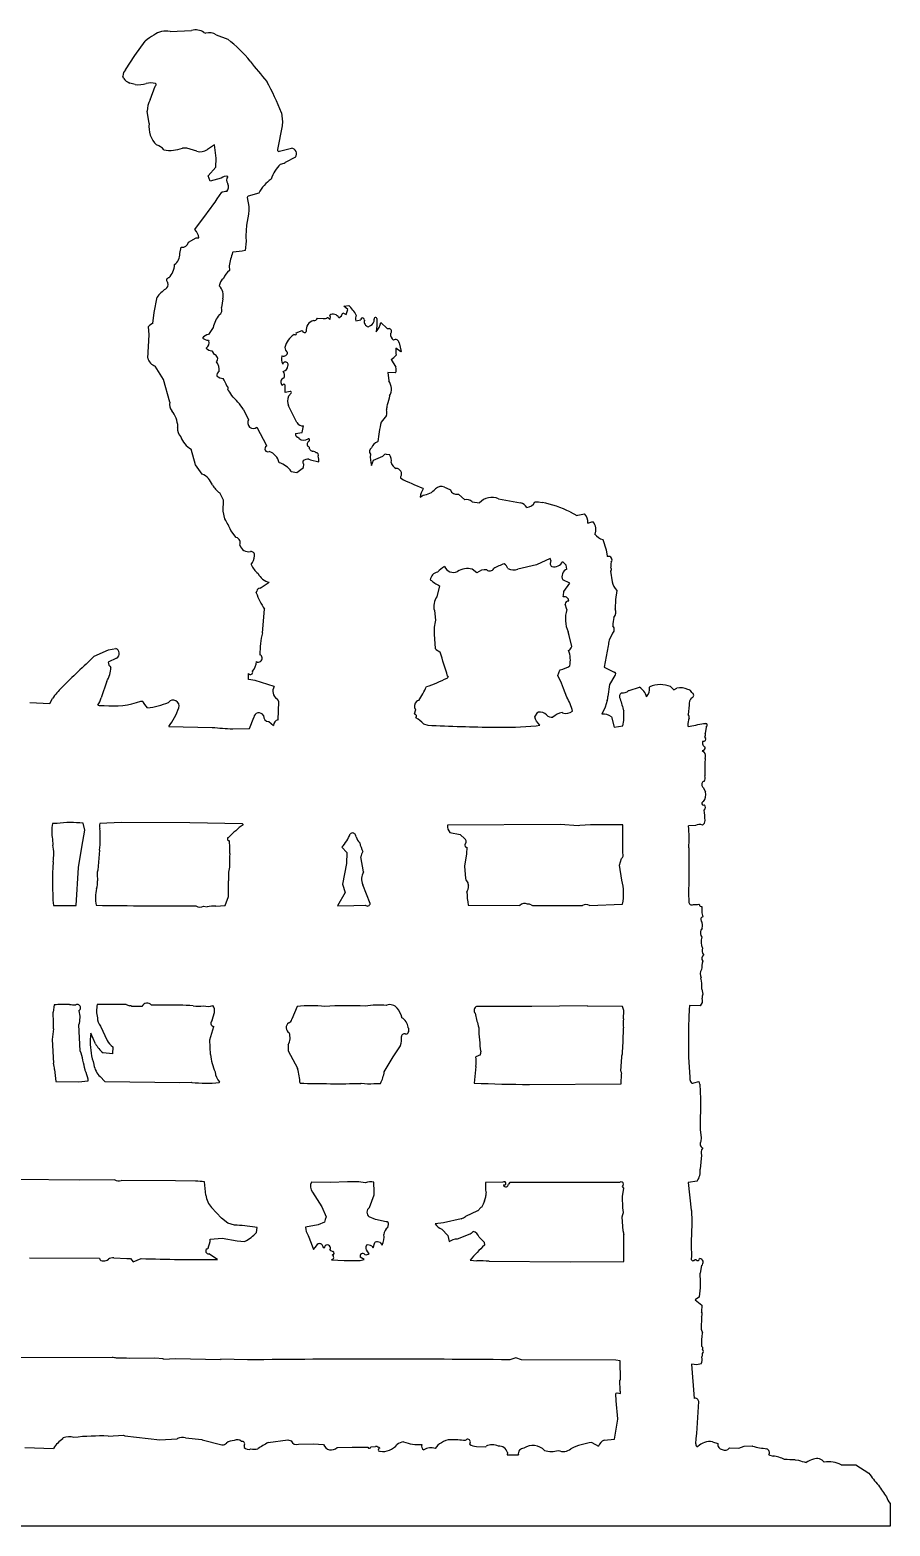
# Model space of a CAD drawing. Extents: x 0 to 36, y 0 to 18.8.
# Drawn here: x 26.27 to 36, y 0 to 16.92 of the extents above; entities that cross this region are included whole.
import ezdxf

# ---------------------------------------------------------------- set-up
doc = ezdxf.new("R2010")
doc.units = 0
doc.layers.get('0').update_dxf_attribs({"linetype": 'CONTINUOUS'})

msp = doc.modelspace()

# ---------------------------------------------------------------- linework, layer by layer
at = {"color": 0}
for p, q in [((27.452644, 16.635214), (27.569086, 16.797341)), ((27.851551, 16.904055), (28.095516, 16.914615)), ((28.234737, 16.895308), (28.256985, 16.885322)), ((28.374771, 16.868782), (28.505897, 16.817474)), ((27.349279, 16.473192), (27.452644, 16.635214)), ((27.323853, 16.377131), (27.316009, 16.401462)), ((27.455399, 16.304163), (27.396361, 16.321045)), ((27.626408, 16.131004), (27.681873, 16.28831)), ((27.615334, 15.865085), (27.592499, 16.004372)), ((29.113564, 15.985327), (29.123035, 15.885163)), ((29.11904, 15.837196), (29.069398, 15.569325)), ((29.123035, 15.885163), (29.119005, 15.841557)), ((29.119005, 15.841557), (29.11904, 15.837196)), ((27.996592, 15.584696), (27.992233, 15.584659)), ((28.000952, 15.584723), (27.996592, 15.584696)), ((28.005306, 15.584759), (28.000952, 15.584723)), ((28.009666, 15.584795), (28.005306, 15.584759)), ((28.014021, 15.584824), (28.009666, 15.584795)), ((28.018381, 15.584853), (28.014021, 15.584824)), ((28.022736, 15.584893), (28.018381, 15.584853)), ((28.0271, 15.584923), (28.022736, 15.584893)), ((28.031452, 15.584955), (28.0271, 15.584923)), ((28.035812, 15.58499), (28.031452, 15.584955)), ((28.040169, 15.585018), (28.035812, 15.58499)), ((28.153732, 15.551016), (28.040169, 15.585018)), ((28.353664, 15.622248), (28.275612, 15.569365)), ((28.372208, 15.47422), (28.353664, 15.622248)), ((29.089033, 15.549984), (29.225526, 15.585243)), ((28.368637, 15.3696), (28.372208, 15.47422)), ((29.269859, 15.485341), (29.155266, 15.422336)), ((28.282211, 15.273079), (28.368637, 15.3696)), ((28.304455, 15.212231), (28.282211, 15.273079)), ((28.430569, 15.248043), (28.304455, 15.212231)), ((28.854576, 15.076924), (28.737183, 15.041173)), ((28.728428, 15.036394), (28.724113, 15.027397)), ((28.724113, 15.027397), (28.74247, 14.9259)), ((28.737183, 15.041173), (28.728428, 15.036394)), ((28.74247, 14.9259), (28.742226, 14.883239)), ((28.134035, 14.664206), (28.229138, 14.797661)), ((28.738693, 14.840719), (28.717855, 14.714187)), ((28.742226, 14.883239), (28.738693, 14.840719)), ((28.061253, 14.521843), (28.148048, 14.570432)), ((28.148048, 14.570432), (28.178552, 14.570666)), ((28.717855, 14.714187), (28.710061, 14.592102)), ((27.961985, 14.394714), (27.978888, 14.464572)), ((28.563274, 14.40796), (28.558953, 14.403572)), ((28.598106, 14.412583), (28.563274, 14.40796)), ((28.632938, 14.417202), (28.598106, 14.412583)), ((28.667763, 14.421825), (28.632938, 14.417202)), ((28.702595, 14.426445), (28.667763, 14.421825)), ((28.714844, 14.535481), (28.702595, 14.426445)), ((28.520847, 14.255116), (28.5256, 14.202854)), ((27.825033, 14.062477), (27.824996, 14.066836)), ((27.670681, 13.725755), (27.70423, 13.900323)), ((28.449594, 13.879793), (28.432888, 13.783791)), ((27.658531, 13.60364), (27.670681, 13.725755)), ((29.806084, 13.724415), (29.845474, 13.702918)), ((29.8186, 13.798594), (29.875185, 13.807735)), ((29.862476, 13.759704), (29.8186, 13.798594)), ((29.845474, 13.702918), (29.862476, 13.759704)), ((27.615938, 13.472578), (27.606503, 13.568382)), ((28.338726, 13.556473), (28.287025, 13.477636)), ((29.51894, 13.661242), (29.584335, 13.657372)), ((29.631836, 13.669816), (29.638838, 13.6706)), ((29.638838, 13.6706), (29.658483, 13.649219)), ((29.954939, 13.634024), (30.011524, 13.643163)), ((30.047939, 13.648725), (30.050812, 13.634741)), ((30.094912, 13.565351), (30.118862, 13.578004)), ((30.188171, 13.542866), (30.182491, 13.509354)), ((30.19063, 13.576756), (30.188171, 13.542866)), ((30.191597, 13.659082), (30.19063, 13.576756)), ((30.238352, 13.614369), (30.308598, 13.545167)), ((30.308598, 13.545167), (30.330391, 13.545337)), ((27.600479, 13.210983), (27.615938, 13.472578)), ((28.287514, 13.41227), (28.291907, 13.407947)), ((29.254501, 13.476211), (29.258853, 13.476244)), ((29.280483, 13.498199), (29.345654, 13.524839)), ((29.345654, 13.524839), (29.350044, 13.520517)), ((30.444906, 13.384955), (30.467449, 13.284888)), ((28.262026, 13.324921), (28.262062, 13.320562)), ((28.323263, 13.294879), (28.349739, 13.251495)), ((29.11689, 13.231127), (29.121215, 13.235523)), ((30.463125, 13.280499), (30.406144, 13.32365)), ((30.467449, 13.284888), (30.463125, 13.280499)), ((27.77663, 12.968266), (27.683962, 13.120099)), ((30.316704, 13.048425), (30.326138, 12.95262)), ((30.403893, 13.044724), (30.316704, 13.048425)), ((30.354807, 13.196882), (30.407757, 13.11012)), ((27.848288, 12.711687), (27.77663, 12.968266)), ((29.154842, 12.821769), (29.154254, 12.900211)), ((29.209881, 12.83462), (29.154842, 12.821769)), ((29.191055, 12.779348), (29.222259, 12.812666)), ((28.681267, 12.630812), (28.738801, 12.513574)), ((29.288136, 12.482858), (29.190853, 12.669512)), ((30.302954, 12.560232), (30.242503, 12.485691)), ((27.937609, 12.424744), (27.940834, 12.434323)), ((28.835297, 12.431505), (28.941452, 12.223125)), ((29.271656, 12.356349), (29.345638, 12.36998)), ((29.345638, 12.36998), (29.362511, 12.444195)), ((28.941452, 12.223125), (28.94149, 12.218765)), ((28.94149, 12.218765), (28.941519, 12.214413)), ((29.311024, 12.300425), (29.293739, 12.317296)), ((29.425323, 12.204979), (29.41333, 12.211313)), ((30.204924, 12.267509), (30.200599, 12.26312)), ((28.141247, 12.003555), (28.091966, 12.181855)), ((29.423441, 12.068308), (29.43948, 12.061275)), ((29.43948, 12.061275), (29.535548, 12.035851)), ((30.129875, 11.998053), (30.154209, 12.057944)), ((30.154209, 12.057944), (30.258465, 12.10231)), ((30.258465, 12.10231), (30.284, 12.125401)), ((30.284, 12.125401), (30.290947, 12.12738)), ((30.290947, 12.12738), (30.29752, 12.124393)), ((30.29752, 12.124393), (30.336773, 12.120334)), ((28.216114, 11.899529), (28.141247, 12.003555)), ((29.222584, 11.928903), (29.288046, 11.916321)), ((29.288046, 11.916321), (29.3617, 11.973533)), ((29.3617, 11.973533), (29.365761, 12.01278)), ((28.458023, 11.605013), (28.413826, 11.687476)), ((30.712111, 11.738963), (30.715336, 11.732512)), ((30.958391, 11.750234), (31.019594, 11.72455)), ((31.019594, 11.72455), (31.023984, 11.720222)), ((28.454618, 11.478605), (28.458023, 11.605013)), ((30.680321, 11.639189), (30.715015, 11.661243)), ((31.1115, 11.672944), (31.115856, 11.672977)), ((31.115856, 11.672977), (31.186077, 11.608139)), ((31.269032, 11.586974), (31.351931, 11.574528)), ((31.569489, 11.619745), (31.818234, 11.573685)), ((31.979408, 11.583614), (32.0205, 11.58354)), ((32.0205, 11.58354), (32.061386, 11.579319)), ((28.47271, 11.391579), (28.454618, 11.478605)), ((32.380508, 11.470709), (32.455574, 11.430319)), ((32.455574, 11.430319), (32.464691, 11.432939)), ((32.464691, 11.432939), (32.542595, 11.448408)), ((32.578251, 11.344082), (32.626083, 11.357517)), ((32.626083, 11.357517), (32.63916, 11.357613)), ((28.600655, 11.183362), (28.539058, 11.261339)), ((32.749615, 11.157982), (32.785362, 11.040584)), ((32.785362, 11.040584), (32.798958, 10.97096)), ((31.997833, 10.873406), (31.789026, 10.823895)), ((32.154182, 10.944313), (31.997833, 10.873406)), ((32.163129, 10.913871), (32.154182, 10.944313)), ((32.333443, 10.867222), (32.293892, 10.910501)), ((32.342487, 10.823709), (32.333443, 10.867222)), ((32.798958, 10.97096), (32.803349, 10.966638)), ((28.870808, 10.610156), (28.974903, 10.676306)), ((31.323044, 10.781165), (31.270426, 10.824342)), ((32.374168, 10.667063), (32.295471, 10.701329)), ((32.309525, 10.570698), (32.374168, 10.667063)), ((32.84256, 10.813341), (32.834667, 10.801395)), ((32.834667, 10.801395), (32.853455, 10.679387)), ((28.827627, 10.557531), (28.832765, 10.575555)), ((30.901433, 10.634168), (30.871849, 10.511925)), ((32.305629, 10.509662), (32.301239, 10.513983)), ((32.906464, 10.583918), (32.89418, 10.479228)), ((28.896408, 10.104818), (28.920551, 10.370844)), ((30.842532, 10.354818), (30.856422, 10.245975)), ((32.341575, 10.366114), (32.323685, 10.426993)), ((32.89418, 10.479228), (32.890609, 10.374612)), ((30.840174, 10.088965), (30.850105, 9.927796)), ((32.369926, 10.074349), (32.356552, 10.113472)), ((32.397022, 9.948168), (32.369926, 10.074349)), ((32.853531, 10.091064), (32.819191, 10.02108)), ((26.994003, 9.837724), (27.154678, 9.913019)), ((27.246914, 9.81784), (27.15137, 9.773538)), ((27.154678, 9.913019), (27.237377, 9.926713)), ((32.81097, 9.955648), (32.764839, 9.715618)), ((32.238251, 9.620131), (32.263931, 9.681337)), ((32.263931, 9.681337), (32.268257, 9.685725)), ((32.764839, 9.715618), (32.87857, 9.659818)), ((27.135584, 9.555522), (27.071625, 9.367646)), ((28.739147, 9.576328), (28.738656, 9.641691)), ((28.813328, 9.56381), (28.739147, 9.576328)), ((29.031742, 9.495731), (28.813328, 9.56381)), ((31.000732, 9.602087), (30.986969, 9.591777)), ((30.992889, 9.614944), (31.000732, 9.602087)), ((32.282486, 9.533304), (32.238251, 9.620131)), ((32.304733, 9.472462), (32.282486, 9.533304)), ((32.822968, 9.519943), (32.806556, 9.384723)), ((32.883221, 9.620634), (32.822968, 9.519943)), ((33.045738, 9.4519), (33.163132, 9.487648)), ((33.276428, 9.4885), (33.280758, 9.492892)), ((33.516071, 9.494664), (33.551201, 9.460064)), ((33.551201, 9.460064), (33.586437, 9.478416)), ((26.265812, 9.313641), (26.492516, 9.302271)), ((26.492516, 9.302271), (26.521985, 9.361004)), ((27.520767, 9.331814), (27.525124, 9.331844)), ((27.525124, 9.331844), (27.529484, 9.33188)), ((27.529484, 9.33188), (27.533848, 9.331915)), ((29.074219, 9.340831), (29.062542, 9.357328)), ((29.073778, 9.121262), (29.080986, 9.321785)), ((29.080986, 9.321785), (29.074219, 9.340831)), ((32.340314, 9.376852), (32.304733, 9.472462)), ((32.798203, 9.336727), (32.776974, 9.262484)), ((33.041382, 9.451864), (33.045738, 9.4519)), ((28.752037, 9.022961), (28.799052, 9.145341)), ((30.628723, 9.233219), (30.616012, 9.185183)), ((31.980303, 9.151888), (32.014771, 9.204442)), ((31.988586, 9.127496), (31.980303, 9.151888)), ((32.014771, 9.204442), (32.019127, 9.204473)), ((32.289337, 9.202154), (32.293728, 9.19783)), ((32.776974, 9.262484), (32.738343, 9.183747)), ((32.847519, 9.154062), (32.878906, 9.036636)), ((33.726814, 9.287069), (33.714565, 9.178031)), ((27.83672, 9.042211), (28.32924, 9.032852)), ((28.560329, 9.017159), (28.752037, 9.022961)), ((28.969362, 9.098686), (29.02198, 9.055506)), ((30.718686, 9.072821), (30.767311, 9.059093)), ((32.000347, 9.104586), (31.988586, 9.127496)), ((31.993424, 9.052719), (32.03764, 9.060802)), ((32.03764, 9.060802), (32.000347, 9.104586)), ((32.878906, 9.036636), (32.974678, 9.050435)), ((33.710258, 9.056673), (33.709457, 9.05035)), ((33.709457, 9.05035), (33.71357, 9.045477)), ((33.889629, 9.079116), (33.916343, 9.079764)), ((33.920494, 9.031414), (33.907882, 8.970306)), ((33.920395, 9.044486), (33.920494, 9.031414)), ((33.899498, 8.926664), (33.911845, 8.913753)), ((33.874496, 8.773948), (33.897354, 8.752986)), ((33.905693, 8.682665), (33.901733, 8.630339)), ((33.901733, 8.630339), (33.902813, 8.486536)), ((33.894592, 8.421104), (33.885876, 8.421039)), ((33.886364, 8.355678), (33.912907, 8.303582)), ((27.300156, 7.957396), (27.05619, 7.946843)), ((28.07589, 7.954528), (27.300156, 7.957396)), ((28.673023, 7.941596), (28.07589, 7.954528)), ((26.572453, 7.947557), (26.520164, 7.947163)), ((26.853382, 7.679476), (26.886799, 7.871482)), ((26.886799, 7.871482), (26.868778, 7.94979)), ((28.677423, 7.937273), (28.673023, 7.941596)), ((28.677455, 7.932915), (28.677423, 7.937273)), ((29.959732, 7.79441), (29.95178, 7.817327)), ((32.268391, 7.933831), (30.991551, 7.928565)), ((31.018322, 7.845968), (31.136177, 7.820708)), ((31.136177, 7.820708), (31.188831, 7.773166)), ((32.468941, 7.922271), (32.268391, 7.933831)), ((32.489773, 7.925609), (32.468941, 7.922271)), ((32.976799, 7.612326), (32.975304, 7.931327)), ((33.798111, 7.923573), (33.719704, 7.918625)), ((26.521506, 7.768493), (26.526356, 7.703161)), ((26.815903, 7.448224), (26.853382, 7.679476)), ((27.054097, 7.64613), (27.034019, 7.419365)), ((28.527449, 7.673558), (28.524967, 7.750789)), ((28.527416, 7.60708), (28.527449, 7.673558)), ((29.79499, 7.679861), (29.852102, 7.619278)), ((29.852102, 7.619278), (29.848698, 7.492874)), ((31.211346, 7.677464), (31.207542, 7.603349)), ((33.721573, 7.670236), (33.724332, 7.304191)), ((26.78862, 7.020942), (26.815903, 7.448224)), ((29.848698, 7.492874), (29.802504, 7.261556)), ((30.041159, 7.398448), (30.009373, 7.56817)), ((31.207542, 7.603349), (31.182446, 7.463704)), ((31.182446, 7.463704), (31.196575, 7.324355)), ((32.938599, 7.476939), (32.959827, 7.55119)), ((32.966026, 7.307189), (32.938599, 7.476939)), ((27.03038, 7.323467), (27.030415, 7.319102)), ((27.030415, 7.319102), (27.030449, 7.314744)), ((27.030449, 7.314744), (27.030481, 7.31039)), ((27.030481, 7.31039), (27.030514, 7.30603)), ((27.030514, 7.30603), (27.030548, 7.301678)), ((27.030548, 7.301678), (27.030579, 7.297318)), ((28.513603, 7.121103), (28.512262, 7.299767)), ((28.475143, 7.020577), (28.513603, 7.121103)), ((29.833733, 7.165913), (29.747692, 7.017097)), ((29.802504, 7.261556), (29.833733, 7.165913)), ((30.07573, 7.148128), (30.033527, 7.254579)), ((30.117934, 7.041678), (30.07573, 7.148128)), ((26.531513, 7.019001), (26.78862, 7.020942)), ((28.231184, 7.010025), (28.270428, 7.005965)), ((28.370628, 7.011078), (28.475143, 7.020577)), ((29.747692, 7.017097), (29.930714, 7.018473)), ((29.930714, 7.018473), (30.061413, 7.023819)), ((31.224981, 7.023873), (31.808979, 7.019556)), ((31.937862, 7.026228), (31.952789, 7.020643)), ((31.952789, 7.020643), (32.519318, 7.020558)), ((32.597759, 7.021146), (32.972454, 7.032687)), ((33.833923, 7.032577), (33.842063, 7.027335)), ((33.870369, 7.008947), (33.870926, 6.934869)), ((33.870926, 6.934869), (33.879978, 6.891355)), ((33.863655, 6.743063), (33.859302, 6.743029)), ((33.874374, 6.764574), (33.863655, 6.743063)), ((33.88755, 6.464337), (33.887585, 6.459974)), ((33.863377, 6.202678), (33.859051, 6.198284)), ((33.868713, 6.07198), (33.882217, 6.015426)), ((26.539988, 5.894718), (26.527538, 5.811822)), ((26.823768, 5.82713), (26.81937, 5.831456)), ((27.354876, 5.900857), (27.028049, 5.898398)), ((27.53374, 5.876062), (27.420439, 5.875209)), ((27.956337, 5.89232), (27.64253, 5.892948)), ((28.328057, 5.720803), (28.353544, 5.808154)), ((29.289994, 5.876226), (29.23007, 5.731958)), ((30.305265, 5.892594), (30.300949, 5.8882)), ((30.476299, 5.750069), (30.476269, 5.754428)), ((31.943958, 5.878799), (31.320778, 5.878455)), ((32.571468, 5.883522), (31.943958, 5.878799)), ((32.575859, 5.879198), (32.571468, 5.883522)), ((32.972443, 5.877832), (32.575859, 5.879198)), ((32.985878, 5.829995), (32.972443, 5.877832)), ((32.982208, 5.738449), (32.985878, 5.829995)), ((33.852695, 5.884465), (33.730648, 5.887901)), ((26.53331, 5.624475), (26.5168, 5.50233)), ((26.835895, 5.373994), (26.820585, 5.67022)), ((27.064747, 5.654628), (27.140049, 5.493955)), ((28.303581, 5.498363), (28.346012, 5.651209)), ((30.546879, 5.637295), (30.54685, 5.641652)), ((31.338078, 5.659702), (31.344406, 5.634589)), ((32.979794, 5.481313), (32.982998, 5.633866)), ((26.5168, 5.50233), (26.531874, 5.236607)), ((26.956402, 5.575368), (26.946836, 5.503597)), ((26.946836, 5.503597), (26.948404, 5.479432)), ((27.007616, 5.454145), (26.956402, 5.575368)), ((27.205975, 5.420365), (27.202209, 5.341892)), ((28.309187, 5.332802), (28.303581, 5.498363)), ((29.188656, 5.444021), (29.18869, 5.439665)), ((29.18869, 5.439665), (29.188723, 5.435307)), ((29.188723, 5.435307), (29.188755, 5.43095)), ((29.188755, 5.43095), (29.188791, 5.426594)), ((29.188791, 5.426594), (29.18882, 5.422235)), ((29.18882, 5.422235), (29.188854, 5.417876)), ((29.188854, 5.417876), (29.188885, 5.41352)), ((30.375034, 5.309151), (30.461271, 5.431825)), ((30.461271, 5.431825), (30.461237, 5.436184)), ((32.972023, 5.354873), (32.979794, 5.481313)), ((33.718887, 5.420424), (33.717621, 5.303841)), ((27.202209, 5.341892), (27.093161, 5.354146)), ((29.188885, 5.41352), (29.188919, 5.409161)), ((29.188919, 5.409161), (29.188951, 5.404805)), ((29.188951, 5.404805), (29.188986, 5.400446)), ((29.188986, 5.400446), (29.18902, 5.39609)), ((29.18902, 5.39609), (29.189053, 5.391731)), ((29.189053, 5.391731), (29.189083, 5.387373)), ((29.189083, 5.387373), (29.189117, 5.383013)), ((29.189117, 5.383013), (29.189152, 5.378657)), ((29.189152, 5.378657), (29.189182, 5.374299)), ((29.189182, 5.374299), (29.295246, 5.17899)), ((30.276085, 5.13845), (30.375034, 5.309151)), ((31.364136, 5.329681), (31.312008, 5.307501)), ((32.951813, 5.145541), (32.963673, 5.306873)), ((33.717621, 5.303841), (33.732403, 5.077341)), ((26.545503, 5.162625), (26.559593, 5.027635)), ((26.889865, 5.152147), (26.889797, 5.160861)), ((26.989563, 5.222625), (26.989594, 5.218266)), ((27.060339, 5.083703), (27.113052, 5.027448)), ((29.295246, 5.17899), (29.295277, 5.174636)), ((31.312832, 5.198555), (31.293524, 5.009718)), ((32.957256, 5.00177), (32.960762, 5.115102)), ((26.559593, 5.027635), (26.81673, 5.025217)), ((26.81673, 5.025217), (26.92561, 5.034752)), ((26.92561, 5.034752), (26.924387, 5.054986)), ((27.113052, 5.027448), (27.96294, 5.016422)), ((27.96294, 5.016422), (28.093636, 5.021766)), ((28.093636, 5.021766), (28.09803, 5.017439)), ((28.40746, 5.015415), (28.411783, 5.019804)), ((28.411783, 5.019804), (28.411749, 5.024164)), ((30.011254, 5.005714), (30.015581, 5.010101)), ((30.159417, 5.006829), (30.233498, 5.007388)), ((31.920125, 4.993952), (32.957256, 5.00177)), ((33.780827, 5.012333), (33.837349, 5.030195)), ((33.846294, 4.999752), (33.856255, 4.834227)), ((33.856255, 4.834227), (33.850201, 4.481185)), ((33.850201, 4.481185), (33.86393, 4.394133)), ((33.86393, 4.394133), (33.859901, 4.350523)), ((33.877892, 4.276576), (33.877926, 4.272218)), ((33.86544, 4.19368), (33.849194, 4.03667)), ((26.825106, 3.914001), (26.132133, 3.921851)), ((27.226017, 3.917024), (26.825106, 3.914001)), ((27.914663, 3.904783), (27.300161, 3.908865)), ((28.141297, 3.902132), (27.914663, 3.904783)), ((28.255817, 3.74175), (28.241592, 3.894173)), ((29.858396, 3.893285), (29.666687, 3.887483)), ((33.81535, 3.901319), (33.715221, 3.887493)), ((29.666687, 3.887483), (29.453133, 3.89023)), ((29.4627, 3.776995), (29.568529, 3.61219)), ((30.108986, 3.603189), (30.160191, 3.747386)), ((30.159927, 3.782249), (30.159111, 3.891193)), ((30.159962, 3.777892), (30.159927, 3.782249)), ((30.159994, 3.773534), (30.159962, 3.777892)), ((30.160028, 3.769178), (30.159994, 3.773534)), ((30.160061, 3.764819), (30.160028, 3.769178)), ((30.160095, 3.760463), (30.160061, 3.764819)), ((30.160126, 3.756104), (30.160095, 3.760463)), ((30.160156, 3.751745), (30.160126, 3.756104)), ((30.160191, 3.747386), (30.160156, 3.751745)), ((31.619037, 3.889122), (31.422939, 3.887645)), ((31.623657, 3.854294), (31.627985, 3.858682)), ((31.697508, 3.885356), (31.680216, 3.867794)), ((32.93952, 3.885999), (31.697508, 3.885356)), ((32.987946, 3.820996), (32.970352, 3.842655)), ((32.971203, 3.729353), (32.987946, 3.820996)), ((32.976547, 3.598656), (32.971203, 3.729353)), ((33.715221, 3.887493), (33.748089, 3.573967)), ((28.432095, 3.481602), (28.322227, 3.602797)), ((29.568529, 3.61219), (29.617317, 3.499252)), ((31.330296, 3.564553), (31.194872, 3.502429)), ((31.33386, 3.564486), (31.330296, 3.564553)), ((31.368423, 3.603967), (31.33386, 3.564486)), ((31.377142, 3.604034), (31.368423, 3.603967)), ((31.395247, 3.640295), (31.377142, 3.604034)), ((31.409883, 3.67809), (31.395247, 3.640295)), ((33.748089, 3.573967), (33.75248, 3.56964)), ((33.75248, 3.56964), (33.75779, 3.443302)), ((28.506599, 3.425512), (28.432095, 3.481602)), ((28.580845, 3.404282), (28.506599, 3.425512)), ((29.526495, 3.40705), (29.382893, 3.37982)), ((29.600346, 3.438115), (29.526495, 3.40705)), ((29.608832, 3.468684), (29.600346, 3.438115)), ((29.617317, 3.499252), (29.608832, 3.468684)), ((30.175365, 3.468593), (30.105415, 3.498574)), ((30.296968, 3.440247), (30.175365, 3.468593)), ((30.315502, 3.378133), (30.322021, 3.411461)), ((30.94701, 3.430833), (30.85124, 3.417036)), ((31.147137, 3.475919), (30.94701, 3.430833)), ((32.978516, 3.337195), (32.96859, 3.498362)), ((28.307494, 3.245334), (28.44252, 3.25507)), ((28.44252, 3.25507), (28.612694, 3.225844)), ((28.612694, 3.225844), (28.695557, 3.217753)), ((28.695557, 3.217753), (28.699883, 3.222147)), ((28.838179, 3.375715), (28.811996, 3.379877)), ((28.829891, 3.319), (28.838179, 3.375715)), ((29.414082, 3.288537), (29.449604, 3.201647)), ((30.925775, 3.356585), (30.996025, 3.287388)), ((30.996025, 3.287388), (31.009626, 3.21776)), ((31.009626, 3.21776), (31.056931, 3.241273)), ((31.056931, 3.241273), (31.080769, 3.247202)), ((31.080769, 3.247202), (31.10527, 3.24899)), ((31.10527, 3.24899), (31.248648, 3.306724)), ((31.349163, 3.268258), (31.406242, 3.212035)), ((32.985474, 2.99297), (32.98753, 3.298038)), ((28.269886, 3.135957), (28.282104, 3.144911)), ((28.387673, 3.014969), (28.291311, 3.079613)), ((29.449604, 3.201647), (29.476307, 3.127765)), ((29.476307, 3.127765), (29.510406, 3.16992)), ((29.510406, 3.16992), (29.5247, 3.19136)), ((29.601911, 3.152447), (29.607214, 3.169437)), ((29.659402, 3.120428), (29.685499, 3.110961)), ((29.685499, 3.110961), (29.69529, 3.106734)), ((30.10418, 3.084557), (30.082485, 3.107648)), ((30.136104, 3.167905), (30.151651, 3.145928)), ((30.151651, 3.145928), (30.168623, 3.207066)), ((30.168623, 3.207066), (30.172949, 3.211457)), ((30.227806, 3.206149), (30.25165, 3.177185)), ((31.406242, 3.212035), (31.410862, 3.177207)), ((26.260855, 3.033803), (27.05402, 3.031062)), ((27.215252, 3.032277), (27.36348, 3.024679)), ((27.36348, 3.024679), (27.4027, 3.024975)), ((27.4027, 3.024975), (27.433468, 2.990342)), ((27.433468, 2.990342), (27.524717, 3.025896)), ((29.677649, 3.011617), (29.821518, 3.003985)), ((29.821518, 3.003985), (30.004539, 3.005366)), ((30.04805, 3.01441), (30.00428, 3.040226)), ((30.004539, 3.005366), (30.04805, 3.01441)), ((31.246553, 3.00601), (31.321712, 3.001603)), ((31.464535, 2.994576), (32.379749, 2.988404)), ((32.379749, 2.988404), (32.985474, 2.99297)), ((33.866119, 2.947313), (33.849346, 2.860023)), ((33.842636, 2.594142), (33.794964, 2.558918)), ((33.794964, 2.558918), (33.869499, 2.498466)), ((33.866096, 2.37206), (33.862823, 2.228224)), ((33.869499, 2.498466), (33.865703, 2.424352)), ((33.862823, 2.228224), (33.876221, 2.184743)), ((33.876221, 2.184743), (33.871899, 2.180357)), ((27.197582, 1.907795), (25.912025, 1.902464)), ((27.681385, 1.898367), (27.398134, 1.896235)), ((27.772961, 1.89034), (27.681385, 1.898367)), ((27.777355, 1.886017), (27.772961, 1.89034)), ((27.912409, 1.891393), (27.777355, 1.886017)), ((28.422356, 1.882164), (27.912409, 1.891393)), ((28.426682, 1.886555), (28.422356, 1.882164)), ((28.727435, 1.880105), (28.426682, 1.886555)), ((31.764742, 1.902998), (31.695187, 1.880683)), ((31.830273, 1.881703), (31.764742, 1.902998)), ((32.898006, 1.876673), (31.830273, 1.881703)), ((32.946014, 1.86832), (32.898006, 1.876673)), ((32.94762, 1.654793), (32.946014, 1.86832)), ((33.75251, 1.830819), (33.781581, 1.443182)), ((33.813587, 1.822565), (33.75251, 1.830819)), ((33.861423, 1.835998), (33.813587, 1.822565)), ((32.943295, 1.650402), (32.94762, 1.654793)), ((32.944214, 1.528389), (32.943295, 1.650402)), ((32.949951, 1.517123), (32.944214, 1.528389)), ((32.896511, 1.497522), (32.900837, 1.501913)), ((32.901497, 1.414758), (32.896511, 1.497522)), ((32.900837, 1.501913), (32.910103, 1.505648)), ((32.920433, 1.214435), (32.901497, 1.414758)), ((32.910103, 1.505648), (32.949333, 1.499439)), ((32.949333, 1.499439), (32.949951, 1.517123)), ((32.882954, 0.983184), (32.920467, 1.210078)), ((32.920467, 1.210078), (32.920433, 1.214435)), ((27.151989, 1.01843), (27.326231, 1.028459)), ((27.339371, 1.019845), (27.736282, 0.974898)), ((26.207288, 0.889286), (26.534214, 0.878678)), ((26.637943, 0.992766), (26.642273, 0.997158)), ((26.637978, 0.98841), (26.637943, 0.992766)), ((27.736282, 0.974898), (27.932316, 0.985091)), ((27.932316, 0.985091), (27.936638, 0.98948)), ((28.028084, 0.998886), (28.211271, 0.978478)), ((28.211271, 0.978478), (28.215664, 0.974152)), ((28.215664, 0.974152), (28.438334, 0.919176)), ((28.438334, 0.919176), (28.442688, 0.919209)), ((28.691146, 0.912366), (28.691305, 0.89058)), ((28.961088, 0.944907), (29.183104, 0.977085)), ((29.183104, 0.977085), (29.22242, 0.964307)), ((29.305515, 0.925713), (29.47543, 0.931352)), ((29.47543, 0.931352), (29.588797, 0.92349)), ((29.741578, 0.889776), (29.91153, 0.891059)), ((29.91153, 0.891059), (30.090197, 0.892405)), ((30.125025, 0.897026), (30.177286, 0.901779)), ((31.319065, 0.901669), (31.423683, 0.898098)), ((31.423683, 0.898098), (31.428011, 0.902489)), ((32.62611, 0.946386), (32.700523, 0.903365)), ((32.765359, 0.973578), (32.882954, 0.983184)), ((33.990105, 0.952306), (34.051242, 0.935335)), ((34.182369, 0.884027), (34.286987, 0.880456)), ((34.286987, 0.880456), (34.347832, 0.902709)), ((34.347832, 0.902709), (34.439312, 0.907753)), ((34.439312, 0.907753), (34.443703, 0.903426)), ((31.670889, 0.832965), (31.668434, 0.804066)), ((31.668434, 0.804066), (31.794807, 0.805018)), ((34.62748, 0.804582), (34.675514, 0.791872)), ((34.925331, 0.747901), (34.963478, 0.746105)), ((35.447609, 0.6931), (35.613205, 0.694346)), ((35.613205, 0.694346), (35.757732, 0.599561)), ((36, 0.257107), (36, 0.000003)), ((36, 0.000003), (0, 0))]:
    msp.add_line(p, q, dxfattribs=at)
for centre, radius, start, end in [((28.145948, 16.766674), 0.156301, 55.384808, 108.823865), ((28.346968, 15.757792), 1.298369, 121.482864, 126.807053), ((27.802122, 16.688433), 0.221215, 77.088647, 127.02867), ((28.297348, 16.7451), 0.145916, 57.954077, 106.058556), ((27.518362, 15.561422), 1.597777, 39.048937, 51.824797), ((27.427395, 16.393379), 0.111679, 134.384361, 175.849261), ((33.241917, 20.059528), 5.68203, 217.914632, 220.871456), ((27.480967, 16.505337), 0.202785, 219.214659, 245.340716), ((27.486216, 16.608871), 0.306263, 264.224961, 288.18174), ((27.632643, 16.072001), 0.251105, 77.571973, 101.686599), ((27.679579, 16.303547), 0.015409, 278.56338, 62.544922), ((26.130547, 14.793394), 3.212335, 21.780315, 28.809434), ((27.869688, 15.998004), 0.277262, 151.334786, 178.684009), ((27.894705, 15.825811), 0.282118, 171.997794, 226.349953), ((27.637541, 15.439113), 0.192946, 40.983507, 71.121018), ((27.849525, 15.995221), 0.434657, 261.222269, 289.166992), ((28.194864, 15.691763), 0.146634, 253.70949, 303.413293), ((29.084055, 15.564568), 0.01541, 162.020282, 288.846465), ((29.220306, 15.523139), 0.062323, 322.664364, 85.194999), ((29.389711, 15.114018), 0.410702, 134.763581, 162.885294), ((29.093733, 15.525895), 0.120461, 273.221097, 300.717934), ((28.487787, 15.173842), 0.0937, 79.71518, 127.636596), ((28.563671, 15.225083), 0.071948, 145.30469, 215.561078), ((29.22785, 14.883259), 0.420523, 123.263658, 152.578452), ((24.688368, 17.550919), 4.485251, 322.131815, 326.675998), ((28.661844, 13.869553), 1.238038, 97.851283, 100.504127), ((28.444517, 15.147357), 0.070449, 313.180506, 30.620921), ((27.986284, 14.536525), 0.195276, 10.068911, 40.832374), ((28.910543, 14.580521), 0.200816, 176.694076, 192.960892), ((27.819611, 14.384499), 0.14274, 305.216564, 4.103805), ((27.990082, 14.536335), 0.072631, 261.13407, 348.490649), ((29.419868, 14.103467), 0.911722, 160.782011, 170.425344), ((27.685673, 14.273129), 0.216315, 314.644731, 358.610487), ((27.777172, 14.040361), 0.052724, 294.949152, 24.801098), ((27.840069, 14.090918), 0.02841, 94.825119, 237.957513), ((28.520588, 14.019357), 0.111641, 124.991977, 175.73329), ((28.647623, 14.039419), 0.203962, 126.745481, 159.50929), ((28.081142, 13.606604), 0.477842, 126.127948, 142.071517), ((28.297976, 13.917869), 0.156327, 345.902776, 44.614676), ((28.376534, 13.755703), 0.062966, 299.316586, 26.49209), ((29.726616, 13.739767), 0.080937, 296.662875, 349.066025), ((29.545876, 13.475862), 0.46753, 27.959328, 45.22214), ((27.707447, 13.475437), 0.137217, 110.88441, 137.362543), ((28.696299, 13.474908), 0.366757, 141.981224, 167.150275), ((29.498289, 13.530941), 0.106284, 102.349721, 190.198676), ((29.477392, 13.68054), 0.045811, 267.70453, 335.086318), ((29.586681, 13.745295), 0.087954, 268.47155, 300.889799), ((29.696342, 13.632266), 0.07531, 27.840238, 120.500489), ((29.629992, 13.672973), 0.037094, 320.18085, 40.687305), ((30.025179, 13.660182), 0.074953, 152.267701, 200.425778), ((30.029621, 13.646667), 0.018433, 6.410215, 190.957635), ((30.106619, 13.6215), 0.057356, 166.652776, 258.222624), ((30.085775, 13.648189), 0.077593, 295.240031, 1.887514), ((30.177025, 13.656396), 0.014818, 10.44388, 202.419049), ((30.014347, 13.666159), 0.229914, 316.998541, 346.981941), ((30.325668, 13.512763), 0.032915, 313.313054, 81.750867), ((28.301073, 13.372582), 0.105989, 97.616308, 141.96325), ((28.293932, 13.538007), 0.125901, 232.675178, 267.077985), ((28.223587, 13.385645), 0.071868, 302.334287, 18.078386), ((29.37018, 13.284299), 0.22408, 121.080357, 167.910961), ((29.267469, 13.489388), 0.015716, 236.755456, 34.099576), ((29.372793, 13.52115), 0.022758, 181.594479, 336.629167), ((30.426395, 13.478226), 0.078862, 172.284384, 233.340738), ((30.401966, 13.377789), 0.043534, 9.474439, 121.359828), ((27.727652, 13.244015), 0.131392, 194.560298, 250.578561), ((28.328629, 13.393425), 0.098692, 227.585536, 266.883224), ((28.342644, 13.203558), 0.048459, 314.336778, 81.580465), ((29.22716, 13.198948), 0.114869, 163.731695, 208.552379), ((29.135874, 13.279384), 0.046246, 251.519098, 354.808564), ((29.212658, 13.328638), 0.061643, 177.591566, 240.100756), ((30.237923, 13.389869), 0.225623, 301.201503, 320.132476), ((30.761209, 13.306703), 0.355469, 177.267411, 189.956686), ((28.258793, 13.076112), 0.149889, 353.899787, 38.245391), ((28.429947, 13.016776), 0.048716, 116.996439, 190.739982), ((29.156498, 13.135917), 0.031311, 338.679194, 164.953884), ((29.119114, 13.126755), 0.066588, 280.49656, 358.087451), ((29.082352, 13.015735), 0.066821, 330.57543, 42.970557), ((30.325535, 13.082166), 0.086844, 334.460012, 18.777175), ((28.45837, 13.107656), 0.125743, 232.649836, 267.097922), ((28.093798, 12.751829), 0.425822, 19.060757, 32.731879), ((28.489872, 12.872318), 0.019644, 304.138011, 70.982734), ((29.148972, 12.940011), 0.043715, 101.103554, 234.699033), ((29.138548, 12.899057), 0.015748, 4.202303, 160.422201), ((30.206444, 12.860334), 0.15114, 329.107514, 37.63289), ((27.964811, 12.688598), 0.118789, 168.792039, 217.680612), ((28.355392, 12.702809), 0.211322, 23.388895, 46.485343), ((27.969046, 12.161867), 0.852741, 33.361956, 47.11594), ((29.34222, 12.724152), 0.160927, 159.94097, 199.848335), ((29.212223, 12.821474), 0.013353, 318.72939, 100.101439), ((34.626091, 11.638058), 4.440039, 165.059979, 166.410324), ((27.613985, 12.412647), 0.327567, 3.794202, 38.371601), ((30.449018, 12.633245), 0.146758, 160.877788, 182.988052), ((30.1569, 12.591811), 0.149428, 347.799622, 13.066837), ((28.06484, 12.409965), 0.128087, 173.374285, 224.355967), ((28.793703, 12.480364), 0.064165, 148.83032, 310.407978), ((29.311981, 12.353381), 0.040434, 175.790507, 243.182331), ((29.35425, 12.519171), 0.07543, 208.777715, 276.287317), ((31.157909, 12.21569), 0.954394, 163.566475, 176.887581), ((28.211128, 12.404076), 0.252154, 199.376561, 241.798389), ((28.959713, 12.185404), 0.034242, 122.095704, 291.899464), ((29.364563, 12.367112), 0.08552, 231.241105, 305.932298), ((29.439539, 12.236844), 0.036589, 113.701282, 224.24917), ((29.417147, 12.283137), 0.014921, 300.997671, 99.24887), ((29.470091, 12.202218), 0.044852, 176.470838, 268.942497), ((30.162802, 12.153778), 0.053623, 125.881431, 214.95909), ((30.233671, 12.159064), 0.109185, 107.631609, 159.542562), ((28.923441, 11.994233), 0.166774, 11.719061, 72.898088), ((29.005817, 11.774685), 0.266028, 35.429794, 72.290977), ((29.375132, 12.033611), 0.022842, 143.581333, 245.779566), ((29.412037, 11.988507), 0.080611, 81.867184, 133.301573), ((29.467907, 12.110372), 0.047021, 39.377954, 88.347207), ((29.507257, 12.11613), 0.02426, 321.86605, 97.11237), ((29.400333, 12.05008), 0.135962, 353.992845, 22.062361), ((30.521589, 12.095574), 0.403671, 176.096807, 193.980131), ((30.220486, 12.049795), 0.136009, 351.186149, 31.24087), ((30.451353, 12.056231), 0.100246, 195.788694, 246.909067), ((28.120731, 11.696752), 0.224091, 20.751822, 64.80847), ((30.408148, 11.900794), 0.063341, 333.87027, 86.479948), ((30.474545, 11.861349), 0.014973, 129.526146, 222.493718), ((31.599216, 14.034692), 2.461164, 242.51909, 248.872701), ((28.559244, 11.908164), 0.264291, 209.966526, 236.617975), ((31.037725, 11.558321), 0.366439, 151.617042, 167.250651), ((30.700405, 11.86166), 0.200949, 274.169467, 319.822266), ((30.918671, 11.669426), 0.090042, 63.824245, 135.963804), ((31.092764, 11.742902), 0.072423, 198.249812, 284.992978), ((31.20858, 11.523191), 0.087878, 46.535852, 104.83689), ((31.493832, 11.437772), 0.197074, 67.424438, 136.057775), ((31.797417, 11.472116), 0.10368, 28.704197, 78.417407), ((31.885393, 11.624317), 0.102448, 271.656854, 336.590209), ((31.768757, 10.196372), 1.413568, 64.356464, 78.052538), ((27.284866, 10.704425), 1.37228, 23.94324, 30.048884), ((32.451027, 11.358856), 0.128079, 353.376145, 44.362259), ((32.548996, 11.274764), 0.122448, 332.537882, 42.578758), ((28.582001, 11.122213), 0.063931, 336.288402, 73.035247), ((32.815655, 11.358956), 0.211547, 221.675693, 251.809491), ((28.742678, 11.128379), 0.107002, 197.331072, 281.00598), ((28.76866, 10.984391), 0.039349, 347.29557, 98.114574), ((28.594553, 10.999432), 0.213809, 324.481337, 353.637329), ((28.997572, 10.975939), 0.250167, 203.742315, 233.216731), ((31.138336, 10.542079), 0.359774, 120.36953, 136.246504), ((31.059126, 10.90067), 0.113426, 205.138694, 293.87292), ((31.8477, 10.251513), 0.668091, 108.864021, 119.923523), ((31.583967, 10.798763), 0.097443, 19.789154, 60.675082), ((31.740452, 10.944825), 0.130322, 240.184811, 291.883867), ((32.197472, 10.887881), 0.043069, 142.882452, 234.245467), ((32.197334, 10.957245), 0.107277, 256.508192, 334.168245), ((32.813499, 10.928177), 0.039778, 318.007295, 104.78383), ((33.479874, 10.809099), 0.643488, 171.738421, 177.24777), ((32.832733, 10.82522), 0.015417, 309.599532, 73.438244), ((29.007582, 10.849191), 0.175946, 204.73228, 259.296273), ((30.895903, 10.692239), 0.100174, 100.025879, 173.772145), ((31.295033, 11.348914), 0.815955, 232.32357, 241.159035), ((31.219624, 10.618064), 0.212442, 76.164572, 122.643642), ((31.420776, 10.668572), 0.149093, 84.106896, 130.958581), ((31.46994, 10.854183), 0.050379, 227.775928, 332.013392), ((32.376991, 10.740232), 0.090327, 112.456764, 205.511424), ((33.045876, 10.723777), 0.197475, 192.990349, 225.091707), ((29.583542, 10.817319), 0.79931, 198.966491, 213.95735), ((28.876085, 10.56614), 0.044331, 96.83646, 167.738573), ((31.018967, 10.403182), 0.182944, 143.529857, 195.329127), ((31.081347, 10.72116), 1.23736, 350.361296, 353.015587), ((32.318386, 10.467009), 0.04452, 353.735286, 106.650806), ((32.36031, 10.425573), 0.036652, 86.354106, 177.779678), ((32.682953, 10.259586), 0.357613, 162.669232, 204.115763), ((32.797901, 10.341296), 0.098513, 320.486453, 19.766875), ((31.293418, 10.121409), 0.454403, 164.089702, 184.094297), ((32.819668, 10.140173), 0.059652, 304.588117, 45.3951), ((33.403759, 10.161683), 0.542607, 167.555019, 177.786191), ((30.12796, 9.837043), 1.260327, 167.733169, 179.129002), ((34.673794, 9.75484), 1.873616, 171.830633, 173.847409), ((56.662533, -21.58111), 43.213016, 133.358783, 134.033229), ((27.217737, 9.870138), 0.059887, 299.157103, 70.855536), ((28.849796, 9.816182), 0.043874, 241.927077, 65.803386), ((31.16749, 10.287697), 0.479856, 228.591963, 237.133707), ((24.157631, 7.588769), 7.129245, 16.511399, 18.786134), ((32.33226, 9.963666), 0.066591, 296.995967, 346.541705), ((32.0247, 9.788733), 0.35702, 350.551664, 18.891978), ((26.85491, 9.72455), 0.327641, 328.942733, 357.93808), ((27.229822, 9.775234), 0.07847, 181.238196, 232.76276), ((28.759787, 9.659876), 0.027879, 220.715031, 17.373077), ((28.631931, 9.791638), 0.197726, 321.370145, 355.890917), ((32.210861, 9.981199), 0.300997, 280.992838, 303.473569), ((32.875839, 9.639626), 0.020376, 291.240605, 82.296548), ((27.273127, 8.842179), 0.912904, 135.122543, 145.366619), ((29.111044, 9.44075), 0.096497, 145.26598, 239.825982), ((29.78594, 9.921259), 1.056699, 326.504562, 336.247231), ((30.287657, 10.960142), 1.536704, 287.632009, 297.069625), ((33.08271, 9.34565), 0.16319, 11.898556, 60.474568), ((33.146744, 9.469012), 0.13114, 316.833477, 8.546061), ((33.400459, 9.222294), 0.295891, 67.000393, 113.86251), ((33.625893, 9.296741), 0.18591, 62.257617, 102.253045), ((26.865519, 9.412873), 0.21101, 322.548704, 347.623426), ((27.202534, 10.208924), 0.933057, 264.132281, 289.941781), ((27.204689, 9.008629), 0.461367, 32.119491, 44.484287), ((27.470684, 10.215916), 0.97004, 277.389217, 292.037478), ((27.887623, 9.275401), 0.067194, 343.213219, 142.024093), ((30.687372, 9.273208), 0.070984, 130.75759, 214.287574), ((30.665232, 9.306367), 0.031789, 86.536032, 139.583791), ((31.864634, 9.085656), 0.557733, 13.527043, 31.473648), ((32.730396, 9.373254), 0.077019, 331.689067, 8.563741), ((32.986172, 9.384132), 0.049274, 123.769124, 215.850542), ((36.728016, 10.410893), 3.92635, 195.596159, 197.649039), ((32.977764, 9.507339), 0.084407, 257.003979, 318.911519), ((33.712151, 9.415819), 0.045462, 13.912658, 89.644225), ((33.835777, 9.298978), 0.109612, 139.568914, 186.237327), ((33.749519, 9.39874), 0.028814, 275.622186, 76.431979), ((27.085329, 9.579473), 0.299513, 259.944487, 274.177144), ((27.188023, 9.529821), 0.811524, 323.068692, 340.280086), ((28.856833, 9.140325), 0.057998, 28.447346, 175.038253), ((28.973614, 9.16443), 0.065881, 176.935551, 266.299543), ((30.615749, 9.159722), 0.025462, 315.065253, 89.407681), ((30.52529, 8.92131), 0.245678, 38.076078, 63.795869), ((32.041573, 9.117478), 0.089843, 39.527885, 104.467625), ((32.174633, 9.239142), 0.090685, 225.321819, 276.659854), ((32.332043, 8.989554), 0.216847, 101.358013, 132.641102), ((32.331093, 9.325934), 0.133442, 253.739246, 304.614329), ((32.752171, 9.018993), 0.165333, 54.780941, 94.797782), ((32.441875, 9.172825), 0.546679, 347.063047, 5.000941), ((33.9184, 9.058489), 0.208149, 157.397254, 180.499882), ((33.69083, 9.14953), 0.03709, 342.681464, 50.212724), ((31.209949, 49.74725), 40.816182, 265.952836, 266.277975), ((29.090158, 9.055079), 0.068179, 103.901112, 179.640949), ((31.697609, 27.337513), 18.302078, 267.08639, 269.461965), ((31.627062, 12.805835), 3.770955, 268.460425, 275.575285), ((33.326248, 11.550192), 2.534485, 278.790421, 282.843347), ((33.879677, 8.953098), 0.03304, 306.863655, 31.386917), ((33.912704, 9.061475), 0.018648, 294.356486, 78.745809), ((33.878654, 8.804455), 0.030789, 262.238605, 8.627292), ((33.923576, 8.854508), 0.047687, 149.655469, 252.3213), ((33.890369, 8.901838), 0.02456, 251.120568, 29.021326), ((33.848694, 8.711561), 0.063905, 333.116985, 40.408576), ((33.842758, 8.460849), 0.065318, 322.519922, 23.157068), ((33.906818, 8.388513), 0.038685, 122.775704, 238.079866), ((33.781979, 8.276453), 0.133709, 322.166408, 11.706411), ((33.889442, 8.175214), 0.019317, 95.530717, 306.446052), ((33.861485, 8.13155), 0.048435, 317.192688, 35.497022), ((26.730078, 6.693261), 1.264161, 90.431855, 97.162714), ((26.730078, 6.693261), 1.264161, 83.700995, 90.431855), ((33.844292, 7.981886), 0.062338, 301.120278, 359.225993), ((23.361538, 7.178872), 10.575553, 4.350151, 4.989367), ((26.972809, 7.86122), 0.460731, 169.249308, 191.610711), ((27.145693, 7.919192), 0.093676, 162.832022, 198.032375), ((25.919495, 7.779897), 1.14246, 353.275989, 5.54017), ((28.524563, 7.774877), 0.024092, 147.567159, 270.960865), ((28.506296, 7.803049), 0.01539, 262.281177, 315.448135), ((29.572477, 6.752079), 1.481701, 127.16052, 135.411264), ((29.50737, 7.96751), 0.406777, 314.997152, 340.054456), ((29.916723, 7.801087), 0.038636, 24.855722, 134.281468), ((30.068701, 7.816261), 0.111138, 191.338671, 231.454634), ((31.100674, 7.918297), 0.109605, 174.62444, 221.292668), ((32.808781, 1.454794), 6.478673, 88.527147, 92.822369), ((31.954052, 7.781136), 1.770997, 356.409783, 4.452558), ((33.8414, 7.861241), 0.075889, 62.441358, 124.779623), ((26.004223, 7.603338), 0.531589, 350.042954, 10.823377), ((30.289192, 7.776237), 0.293516, 189.194289, 210.023015), ((30.14677, 7.546502), 0.139096, 143.429596, 171.038059), ((31.210724, 7.701425), 0.023969, 153.395951, 271.486509), ((31.160017, 7.742443), 0.042121, 314.030044, 46.836842), ((29.772667, 7.289631), 3.252433, 176.089849, 184.773017), ((29.093538, 7.33113), 0.582121, 167.977491, 183.088424), ((30.99979, 7.478059), 2.475738, 177.012717, 180.594218), ((32.922493, 7.594478), 0.057164, 310.776514, 18.193426), ((26.789653, 7.284562), 0.241264, 342.281508, 3.030657), ((27.221199, 7.364244), 0.195127, 163.591287, 192.062452), ((30.176294, 7.319143), 0.156687, 149.593197, 204.33407), ((31.27463, 7.336461), 0.078988, 188.81646, 229.255863), ((32.358013, 7.155625), 0.626619, 348.685587, 13.997279), ((35.842957, 7.1618), 2.123405, 176.154985, 182.626907), ((27.539038, 7.104236), 0.530449, 168.37373, 188.941882), ((31.121809, 7.230606), 0.106584, 326.602004, 5.15152), ((32.488819, 7.219697), 1.278919, 182.140159, 188.807595), ((31.335903, 7.273199), 0.112879, 178.264818, 197.010734), ((28.205551, 94.685669), 87.671965, 269.221945, 269.959772), ((28.191067, 7.09385), 0.09293, 239.56663, 295.575108), ((28.348665, 6.457074), 0.554439, 87.729732, 98.112097), ((30.085361, 7.046397), 0.032913, 223.313361, 351.756382), ((31.861337, 6.970455), 0.071779, 61.088085, 136.838745), ((31.909474, 6.985466), 0.049673, 55.145624, 105.691233), ((32.559166, 6.936926), 0.09264, 65.380731, 115.476394), ((33.756676, 7.060385), 0.035134, 173.307104, 300.17904), ((33.790825, 7.340598), 0.311022, 266.961356, 277.96506), ((33.861523, 7.02631), 0.019487, 176.985513, 296.997667), ((33.883663, 6.86468), 0.026928, 97.864955, 232.472419), ((33.715157, 6.789887), 0.161217, 350.966476, 19.357641), ((33.961288, 6.712648), 0.106415, 163.411657, 209.468842), ((34.009918, 6.610103), 0.149929, 160.440434, 208.591908), ((33.921848, 6.420579), 0.05221, 131.014714, 215.595757), ((33.955856, 6.510488), 0.082435, 160.244289, 214.044957), ((33.925819, 6.246026), 0.076014, 140.6502, 214.768854), ((34.40863, 6.273271), 0.541997, 167.54233, 177.784571), ((33.421776, 6.10131), 0.447899, 356.245379, 12.504103), ((33.793503, 5.944898), 0.084593, 314.40563, 16.985641), ((33.948647, 5.980525), 0.07504, 152.283051, 188.363517), ((24.563885, 5.657565), 1.969703, 359.037415, 4.491718), ((26.667023, 4.367623), 1.53237, 88.272311, 94.755336), ((26.774622, 6.569065), 0.672577, 264.762212, 270.800587), ((26.801698, 5.864006), 0.037038, 298.498264, 118.508923), ((26.544989, 5.754295), 0.288136, 343.034829, 14.641996), ((27.339027, 5.826654), 0.319147, 167.008909, 193.854203), ((27.418028, 6.008486), 0.124789, 239.597398, 260.204599), ((27.398623, 5.857437), 0.028139, 39.167344, 93.719263), ((27.593315, 5.851136), 0.064579, 40.350509, 157.296038), ((27.922777, 3.372604), 2.519939, 85.661849, 89.236927), ((28.171278, 6.180456), 0.300756, 258.903123, 281.441388), ((28.282087, 6.038584), 0.161236, 251.504344, 289.354483), ((28.256426, 5.827029), 0.098936, 349.001607, 36.920487), ((29.457474, 4.470291), 1.415875, 84.070305, 96.793283), ((29.876244, 0.074597), 5.810386, 88.174843, 92.688076), ((30.209454, 4.783777), 1.108207, 85.264193, 97.682626), ((30.338743, 5.787162), 0.110619, 40.236852, 107.616252), ((30.061119, 5.608534), 0.440039, 19.362739, 34.633), ((31.344278, 5.832328), 0.051768, 116.99716, 218.805202), ((37.706345, 7.284937), 6.572383, 193.058934, 194.316762), ((42.016148, 5.51015), 8.297745, 177.820076, 180.619568), ((37.443413, 5.483553), 3.734718, 173.784552, 174.742432), ((27.191504, 5.756227), 0.162449, 182.114342, 218.71321), ((28.352457, 5.689985), 0.039308, 128.370206, 260.563079), ((29.230103, 5.637318), 0.065115, 122.10158, 243.170752), ((29.181139, 5.739928), 0.049576, 286.837912, 350.748767), ((30.397655, 5.621729), 0.150519, 7.606089, 58.500943), ((30.50769, 5.609249), 0.048191, 286.391718, 35.590335), ((34.290974, 5.748633), 2.948774, 182.21647, 187.458538), ((33.294399, 5.688512), 0.31616, 170.912101, 189.95317), ((27.763409, 5.478352), 0.815005, 179.924075, 198.286777), ((27.372585, 5.679769), 0.429079, 211.724317, 220.545362), ((27.313349, 5.582881), 0.194784, 207.163869, 236.547315), ((29.049353, 5.52458), 0.160919, 329.959436, 354.902967), ((29.049353, 5.52458), 0.160919, 354.902967, 19.846497), ((30.190315, 5.508147), 0.280316, 345.124448, 5.800533), ((30.504091, 5.532379), 0.035135, 60.692228, 173.301558), ((25.287975, 4.869139), 1.628169, 10.321522, 18.063753), ((27.372585, 5.679769), 0.429079, 220.545362, 229.366407), ((28.884632, 5.385686), 0.57787, 185.250759, 205.478677), ((30.974625, 5.250473), 0.342169, 351.272602, 9.594046), ((31.300615, 5.353186), 0.06773, 339.693802, 355.237911), ((31.300615, 5.353186), 0.06773, 355.237911, 10.782019), ((32.231285, 5.459008), 0.748022, 348.265142, 351.997677), ((26.26531, 5.149251), 0.280512, 2.732699, 18.144548), ((26.547056, 4.975634), 0.385584, 11.876138, 27.24394), ((27.221533, 5.254328), 0.234726, 188.837618, 226.628015), ((28.529961, 5.142235), 0.167077, 181.760925, 224.965809), ((28.506365, 4.959008), 0.817849, 3.521297, 15.286897), ((29.8487, 5.204874), 0.432516, 332.832202, 351.165751), ((33.154255, 5.188525), 0.206955, 191.98731, 200.779788), ((33.854477, 5.075799), 0.122084, 179.276473, 203.406584), ((28.264647, 6.835369), 1.825549, 264.763355, 274.486836), ((29.756073, 22.401793), 17.397951, 268.572548, 270.840405), ((30.096333, 5.396798), 0.395038, 258.204715, 279.188903), ((32.404224, 36.693249), 31.702993, 267.992257, 269.12507), ((33.766537, 5.032391), 0.024627, 191.926484, 305.467362), ((33.644291, 4.956929), 0.206493, 11.969042, 20.781763), ((33.900581, 4.321258), 0.050113, 144.269399, 243.079069), ((33.938881, 4.222266), 0.078808, 140.666001, 201.267859), ((27.27162, 3.990465), 0.086448, 238.16202, 289.27816), ((27.658163, -2.822132), 6.741598, 85.035318, 85.890401), ((29.916645, 3.101942), 0.793484, 79.348913, 94.209787), ((30.123867, 3.757968), 0.137809, 75.182138, 116.070626), ((31.632902, 3.876662), 0.018641, 254.705252, 138.055811), ((32.957287, 3.865999), 0.026752, 299.234549, 131.616914), ((33.672764, 4.008879), 0.178605, 322.970859, 8.951616), ((28.512089, 3.778883), 0.258948, 188.244513, 222.844136), ((29.54175, 3.840696), 0.101522, 150.79624, 218.862704), ((31.741611, 3.842946), 0.321792, 172.015415, 193.098416), ((31.217304, 3.764232), 0.210967, 348.736431, 1.572165), ((31.650585, 3.866707), 0.029651, 204.749211, 2.100928), ((30.141953, 3.549695), 0.062836, 121.644529, 234.445257), ((31.217304, 3.764232), 0.210967, 335.900697, 348.736431), ((32.834923, 3.55943), 0.146956, 335.445918, 15.48108), ((28.54166, 1.926241), 1.47856, 79.464927, 88.481376), ((30.304281, 3.421316), 0.020294, 330.946767, 111.121648), ((31.019918, 3.548836), 0.214064, 218.002961, 243.909669), ((30.998308, 3.800148), 0.356755, 294.656252, 303.434122), ((38.419937, 3.175439), 4.669836, 176.711695, 181.686908), ((28.024281, 3.263514), 0.283796, 335.296759, 356.327128), ((28.488867, 3.641086), 0.469081, 296.734006, 316.635891), ((29.594151, 3.401032), 0.21232, 185.733837, 211.994312), ((30.195169, 3.15498), 0.060691, 57.469145, 111.476388), ((30.091019, 3.267488), 0.184274, 330.656321, 9.962288), ((30.379007, 3.292361), 0.106723, 126.515824, 176.235802), ((31.211313, 3.391682), 0.0928, 293.723205, 320.881808), ((31.260021, 3.243634), 0.09248, 15.442022, 75.413234), ((33.399673, 3.413533), 0.42802, 190.273788, 195.654487), ((28.286884, 3.110175), 0.030881, 123.397819, 278.242143), ((29.541695, 3.153604), 0.041404, 20.006473, 114.233803), ((29.5937, 3.163508), 0.013776, 161.979865, 306.58729), ((29.632668, 3.144251), 0.035808, 318.295844, 135.303221), ((29.674061, 3.041105), 0.029705, 276.937016, 66.428075), ((29.688839, 3.087965), 0.019847, 261.600369, 71.031896), ((30.032574, 3.051864), 0.030594, 39.020392, 202.35854), ((30.069071, 3.117698), 0.04828, 254.714695, 316.651), ((30.129246, 3.148922), 0.06237, 154.432703, 221.433512), ((30.096321, 3.106455), 0.073204, 57.080489, 108.590612), ((32.420059, 2.044175), 1.517314, 131.691607, 140.6611), ((27.08877, 3.032805), 0.034794, 182.871451, 285.213868), ((27.106684, 3.063408), 0.064775, 262.206986, 316.560294), ((27.20318, 2.939768), 0.093293, 82.565377, 122.018229), ((28.236076, 25.124533), 22.110084, 268.156275, 270.39285), ((31.309048, 1.289355), 1.712295, 84.790006, 89.576241), ((33.772064, 3.025391), 0.023575, 147.755319, 300.311499), ((33.800419, 2.990987), 0.02164, 78.809472, 139.506748), ((33.822155, 3.024828), 0.021601, 215.724925, 2.009806), ((33.842297, 2.982837), 0.042773, 303.845366, 88.063012), ((32.797802, 2.753536), 1.056922, 351.326154, 5.782501), ((33.831036, 2.397944), 0.04358, 323.562392, 37.298949), ((33.85482, 2.010973), 0.027203, 320.292739, 69.684326), ((35.376202, 2.028407), 1.511958, 174.232094, 179.693927), ((27.091982, 1.158893), 0.756311, 78.282159, 81.973818), ((27.294573, 0.599893), 1.300472, 85.432506, 92.158905), ((30.238382, -137.042419), 138.93074, 89.399195, 90.623135), ((33.794498, 1.880383), 0.080305, 326.44746, 22.565064), ((33.836704, 1.938344), 0.041926, 319.64915, 20.073562), ((33.861816, 1.973048), 0.024824, 305.08162, 55.859982), ((33.794933, 1.406239), 0.039282, 3.611273, 109.870084), ((11.187915, 2.643462), 22.679858, 355.664913, 356.87913), ((27.075422, -1.832861), 2.852319, 88.461784, 96.263079), ((27.345703, 1.04383), 0.024807, 218.287206, 255.210895), ((26.848038, 0.685849), 0.368332, 124.771241, 148.431375), ((26.710285, 0.83746), 0.173577, 71.88598, 113.068129), ((27.994062, 0.880418), 0.123256, 73.977, 117.76798), ((28.448854, 0.967715), 0.048897, 262.755513, 324.623835), ((28.58259, 0.801061), 0.167184, 91.771069, 124.156754), ((28.611544, 0.913181), 0.064711, 41.093066, 121.822117), ((28.669535, 0.929634), 0.027663, 321.37326, 109.473485), ((28.738033, 0.924461), 0.057718, 215.944684, 298.436772), ((28.803419, 1.048274), 0.178634, 257.750267, 283.116806), ((29.98864, -0.892141), 2.104901, 119.220435, 122.94388), ((29.283916, 0.98796), 0.065888, 201.038073, 289.135794), ((29.675028, 0.951229), 0.090583, 197.832072, 317.280346), ((30.107281, 0.897203), 0.017745, 195.687269, 359.427184), ((30.153116, 0.782841), 0.121368, 53.458257, 78.51305), ((30.22534, 0.862625), 0.017726, 89.872284, 285.251421), ((30.257723, 1.055081), 0.211385, 262.464718, 320.649273), ((30.515995, 0.798952), 0.154587, 97.791789, 127.830527), ((30.664335, 1.410381), 0.488542, 249.724312, 274.195297), ((30.747719, 0.906081), 0.050608, 160.291459, 239.87978), ((30.802034, 0.735597), 0.149696, 70.113465, 122.173362), ((30.988213, 0.803568), 0.153604, 115.458721, 151.710156), ((31.020571, 0.820539), 0.15651, 87.568655, 128.949241), ((31.034687, -0.171669), 1.148601, 82.117937, 90.372953), ((31.219486, 0.950588), 0.031378, 311.873892, 150.413037), ((31.326607, 1.058639), 0.157151, 236.744944, 267.249323), ((31.498718, 0.772288), 0.148162, 62.360504, 118.50463), ((31.575312, 0.803975), 0.099877, 16.873217, 94.514022), ((31.852991, 0.819619), 0.059988, 87.833401, 194.087207), ((31.958618, 0.728238), 0.183255, 43.849568, 124.333954), ((32.165413, 1.071471), 0.228796, 250.960349, 289.900931), ((32.300877, 0.976223), 0.132996, 244.344129, 310.341504), ((32.753914, 0.083633), 0.872168, 98.426217, 114.880382), ((32.807034, 0.870055), 0.111597, 111.928208, 162.633571), ((33.825703, 0.922503), 0.023753, 163.860062, 268.076506), ((33.956669, 0.773844), 0.181567, 79.388293, 136.527145), ((34.109531, 0.92445), 0.059297, 169.422739, 260.461549), ((34.131523, 0.918568), 0.061469, 238.827051, 325.810721), ((34.760071, 2.187868), 1.32283, 256.163028, 263.275062), ((34.583828, 0.828937), 0.049986, 330.841301, 64.733099), ((34.637501, 0.418001), 0.375799, 63.26934, 84.194387), ((34.06414, -15.85037), 16.620597, 87.029907, 87.439911), ((35.172829, 1.301076), 0.593145, 249.332122, 258.130645), ((35.247543, 0.376842), 0.396074, 106.754581, 119.77899), ((35.171833, 0.657453), 0.105883, 37.66821, 111.302924), ((35.307621, 0.41691), 0.30964, 63.121648, 99.663239), ((37.597404, 1.946314), 2.279942, 216.206421, 220.654653), ((37.364609, 1.427688), 1.781928, 212.856119, 217.989028), ((36.138157, 0.379208), 0.18438, 195.191441, 221.469747)]:
    msp.add_arc(centre, radius, start, end, dxfattribs=at)

doc.saveas('drawing.dxf')
